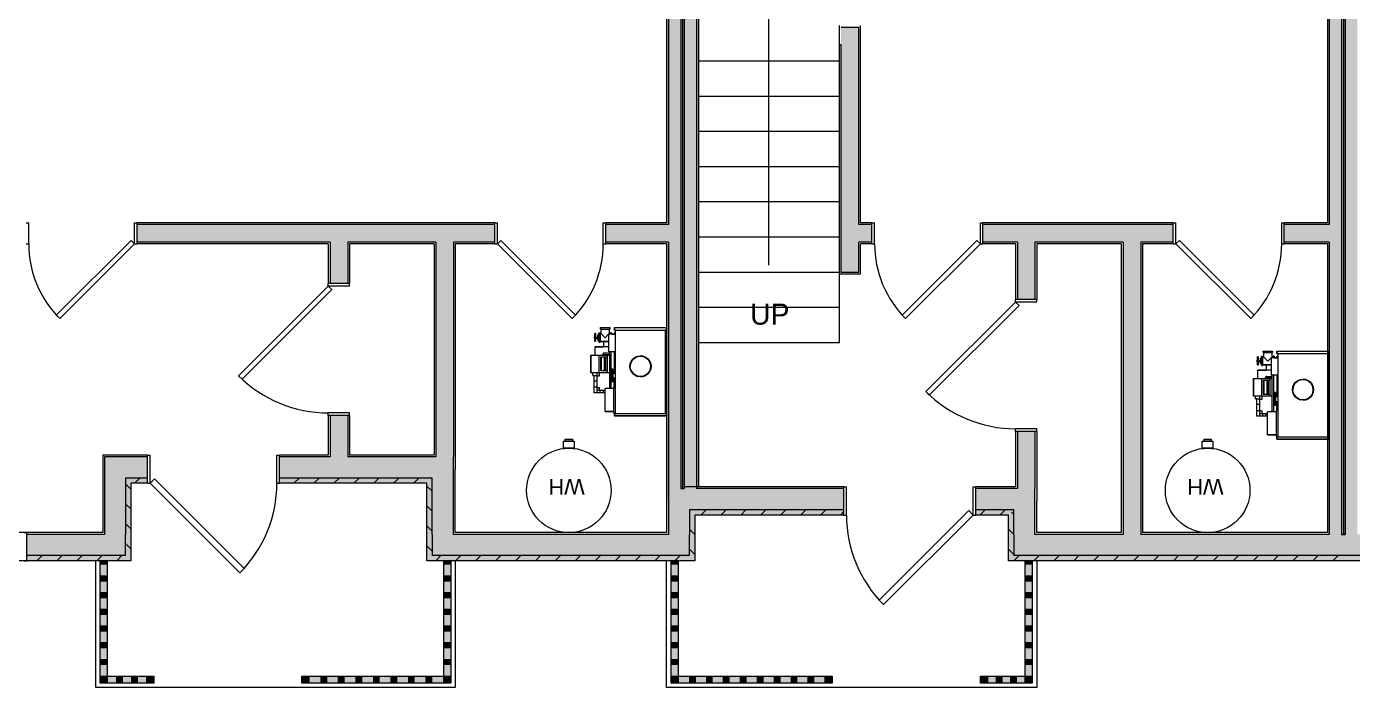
# Model space of a CAD drawing. Header units: inches. Extents: x 99 to 12024, y -5408 to 2559.
# Drawn here: x 8261.5 to 8637.7, y -4034.8 to -3847 of the extents above; entities that cross this region are included whole.
import ezdxf

# ---------------------------------------------------------------- set-up
doc = ezdxf.new("R2010")
doc.units = ezdxf.units.IN
doc.header["$LTSCALE"] = 96
doc.header["$MEASUREMENT"] = 0
doc.linetypes.add('ISO08W100', pattern=[0.96, 0.48, -0.12, 0.24, -0.12])
for name, color, linetype, lineweight in [('Doors', 5, 'Continuous', 5), ('Fixtures_ Interior', 231, 'Continuous', 0), ('Stairs & Ramps', 7, 'Continuous', 13), ('Walls_  Invisible', 1, 'ISO08W100', 0), ('Walls_  Normal', 6, 'Continuous', 13), ('Walls_  Railings', 7, 'Continuous', 5), ('Windows', 5, 'Continuous', 5)]:
    doc.layers.add(name, color=color, linetype=linetype, lineweight=lineweight)
doc.layers.add('Stairs & Ramps_ Up_Down Arrows', color=7, linetype='Continuous', lineweight=13, true_color=0x000080)
doc.styles.get("Standard").update_dxf_attribs({"font": 'arial.ttf'})

# ---------------------------------------------------------------- blocks, each defined once
blk = doc.blocks.new('Oil Boiler CAD')
at = {"layer": 'Fixtures_ Interior', "lineweight": 0, "transparency": 33554687}
for p, q in [((-12.5, 6.68), (-12.5, 21.55)), ((-11.8, 21.55), (-12.5, 21.55)), ((-11.8, 6.68), (-11.8, 21.55)), ((11.8, 21.2), (-11.8, 21.2)), ((11.8, 6.68), (11.8, 21.55)), ((12.5, 21.55), (11.8, 21.55)), ((12.5, 6.68), (12.5, 21.55)), ((-4.45, 14.89), (-4.15, 15.61)), ((-4.35, 14.86), (-4.06, 15.56)), ((-4.15, 15.61), (-3.67, 16.23)), ((-3.6, 16.16), (-4.06, 15.56)), ((-3.05, 16.71), (-3.67, 16.23)), ((-3.6, 16.16), (-3, 16.62)), ((-2.33, 17.01), (-3.05, 16.71)), ((-2.3, 16.91), (-3, 16.62)), ((-1.55, 17.11), (-2.33, 17.01)), ((-1.55, 17.01), (-2.3, 16.91)), ((-1.55, 17.11), (-0.77, 17.01)), ((-0.8, 16.91), (-1.55, 17.01)), ((-0.8, 16.91), (-0.1, 16.62)), ((-0.77, 17.01), (-0.05, 16.71)), ((-0.1, 16.62), (0.5, 16.16)), ((-0.05, 16.71), (0.57, 16.23)), ((0.5, 16.16), (0.96, 15.56)), ((0.57, 16.23), (1.05, 15.61)), ((1.25, 14.86), (0.96, 15.56)), ((1.35, 14.89), (1.05, 15.61)), ((-4.45, 14.89), (-4.55, 14.11)), ((-4.45, 13.34), (-4.55, 14.11)), ((-4.35, 14.86), (-4.45, 14.11)), ((-4.45, 14.11), (-4.35, 13.36)), ((-4.15, 12.61), (-4.45, 13.34)), ((-4.35, 13.36), (-4.06, 12.66)), ((-3.67, 11.99), (-4.15, 12.61)), ((-3.6, 12.06), (-4.06, 12.66)), ((-3.67, 11.99), (-3.05, 11.51)), ((-3, 11.6), (-3.6, 12.06)), ((-3.05, 11.51), (-2.33, 11.21)), ((-3, 11.6), (-2.3, 11.31)), ((-2.3, 11.31), (-1.55, 11.21)), ((-0.8, 11.31), (-1.55, 11.21)), ((-0.1, 11.6), (-0.8, 11.31)), ((-0.05, 11.51), (-0.77, 11.21)), ((-0.1, 11.6), (0.5, 12.06)), ((-0.05, 11.51), (0.57, 11.99)), ((0.5, 12.06), (0.96, 12.66)), ((1.05, 12.61), (0.57, 11.99)), ((0.96, 12.66), (1.25, 13.36)), ((1.05, 12.61), (1.35, 13.34)), ((1.25, 14.86), (1.35, 14.11)), ((1.25, 13.36), (1.35, 14.11)), ((1.45, 14.11), (1.35, 14.89)), ((1.45, 14.11), (1.35, 13.34)), ((-2.33, 11.21), (-1.55, 11.11)), ((-1.55, 11.11), (-0.77, 11.21)), ((-12.5, 6.68), (-11.8, 6.68)), ((-12.5, 2.76), (-12.5, 5.41)), ((-12.5, 5.41), (-12.09, 5.41)), ((-12.09, 2.76), (-12.09, 5.41)), ((11.8, 7.03), (-11.8, 7.03)), ((-10.62, 5.86), (-11.02, 5.86)), ((-11.02, 5.86), (-11.02, 5.61)), ((-11.02, 5.61), (-10.62, 5.61)), ((-11.01, 7.03), (-11.01, 6.81)), ((-11.01, 6.81), (-11, 6.73)), ((-11, 6.73), (-10.62, 6.73)), ((-10.62, 6.68), (-10.96, 6.68)), ((-10.8, 5.23), (-10.62, 5.23)), ((-10.72, 6.81), (-10.72, 7.03)), ((-10.71, 6.73), (-10.72, 6.81)), ((-10.62, 7.03), (-10.62, 5.03)), ((-10.62, 5.03), (-5.62, 5.03)), ((-8.59, 2.6), (-8.59, 5.03)), ((-8.55, 3.66), (-8.55, 5.03)), ((-7.05, 5.03), (-7.05, 1.23)), ((-5.62, 7.03), (-5.62, 5.03)), ((0.38, 6.73), (-5.62, 6.73)), ((-5.62, 6.6), (0.38, 6.6)), ((-5.32, 4.74), (-5.31, 5.2)), ((-5.32, 3.66), (-5.32, 4.74)), ((-4.73, 0), (-4.73, 5.26)), ((-4.73, 4.66), (0.27, 4.66)), ((-4.23, 2.84), (-4.23, 4.66)), ((-4.23, 4.14), (-0.22, 4.14)), ((-0.22, 3.87), (-4.23, 3.87)), ((2.9, 6.23), (-0.76, 6.23)), ((-0.76, 6.23), (-0.76, 5.89)), ((-0.76, 5.89), (2.9, 5.89)), ((-0.22, 4.66), (-0.22, 2.84)), ((0.27, 5.26), (0.27, 0)), ((0.38, 6.23), (0.38, 7.03)), ((1.76, 6.23), (1.76, 7.03)), ((4.44, 6.73), (1.76, 6.73)), ((4.44, 6.6), (1.76, 6.6)), ((2.9, 6.23), (2.9, 5.89)), ((4.44, 6.53), (4.44, 7.03)), ((11.7, 6.53), (4.44, 6.53)), ((4.75, 6.53), (4.75, 4.03)), ((11.25, 4.03), (4.75, 4.03)), ((5.27, 4.03), (5.27, 1.82)), ((5.95, 4.03), (5.95, 0.98)), ((11.25, 4.03), (11.25, 6.53)), ((11.7, 7.03), (11.7, 6.53)), ((11.8, 6.68), (12.5, 6.68)), ((-12.09, 2.76), (-12.5, 2.76)), ((-10.79, 2.95), (-12.09, 2.95)), ((-11.02, 2.6), (-8.37, 2.6)), ((-11.02, 2.35), (-11.02, 2.6)), ((-11.02, 2.35), (-8.37, 2.35)), ((-10.92, 2.35), (-10.92, 2.25)), ((-8.47, 2.25), (-10.92, 2.25)), ((-8.54, 1.35), (-10.85, 1.35)), ((-10.85, 1.35), (-10.85, 1.1)), ((-8.54, 1.1), (-10.85, 1.1)), ((-10.44, 2), (-10.44, 2.25)), ((-8.94, 2), (-10.44, 2)), ((-9.9, 1.1), (-9.9, 1.03)), ((-9.49, 1.03), (-9.9, 1.03)), ((-9.83, 1.37), (-9.83, 2)), ((-9.56, 1.37), (-9.83, 1.37)), ((-9.56, 1.37), (-9.56, 2)), ((-9.49, 1.03), (-9.49, 1.1)), ((-8.94, 2), (-8.94, 2.25)), ((-7.05, 3.66), (-8.55, 3.66)), ((-8.54, 1.35), (-8.54, 1.1)), ((-8.47, 2.35), (-8.47, 2.25)), ((-8.37, 2.35), (-8.37, 2.6)), ((-4.73, 1.23), (-7.05, 1.23)), ((-5.32, 3.66), (-5.26, 3.48)), ((-5.09, 3.41), (-5.26, 3.48)), ((-4.91, 3.48), (-5.09, 3.41)), ((-5.09, 3.41), (-4.73, 3.41)), ((-4.91, 3.48), (-4.83, 3.66)), ((0.27, 2.4), (-4.73, 2.4)), ((-4.73, 0), (0.27, 0)), ((-0.22, 3.06), (-4.23, 3.06)), ((-0.22, 2.84), (-4.23, 2.84)), ((1.11, 2.46), (0.27, 2.46)), ((5.95, 1.82), (0.27, 1.82)), ((1.02, 0.58), (0.27, 0.58)), ((1.02, 0.58), (1.02, 1.82)), ((5.95, 0.98), (1.02, 0.98)), ((1.11, 1.82), (1.11, 2.46)), ((2.67, 1.82), (2.67, 0.98)), ((4.31, 0.98), (4.31, 1.82)), ((5.27, 2.46), (4.44, 2.46)), ((4.44, 1.82), (4.44, 2.46)), ((5.27, 3.45), (5.95, 3.45)), ((5.27, 2.59), (5.95, 2.59))]:
    blk.add_line(p, q, dxfattribs=at)
for points in [[(-12.5, 2.92), (-12.5, 3.22), (-12.5, 3.63), (-12.5, 4.09), (-12.5, 4.55), (-12.5, 4.95), (-12.5, 5.25), (-12.5, 5.41), (-12.09, 5.41), (-12.09, 5.23), (-10.8, 5.23), (-10.8, 5.61), (-10.86, 5.61), (-11.02, 5.61), (-11.02, 5.86), (-10.86, 5.86), (-10.62, 5.86), (-10.62, 6.68), (-10.7, 6.68), (-10.96, 6.68), (-11, 6.73), (-11.01, 6.81), (-11.01, 7.03), (-11.8, 7.03), (-11.8, 6.68), (-12.5, 6.68), (-12.5, 21.55), (-11.8, 21.55), (-11.8, 21.2), (11.8, 21.2), (11.8, 21.55), (12.5, 21.55), (12.5, 6.68), (11.8, 6.68), (11.8, 7.03), (11.7, 7.03), (11.7, 6.53), (11.25, 6.53), (11.25, 4.03), (5.95, 4.03), (5.95, 3.45), (5.95, 2.59), (5.95, 1.82), (5.95, 1.28), (5.95, 0.98), (4.31, 0.98), (2.67, 0.98), (1.02, 0.98), (1.02, 0.93), (1.02, 0.58), (0.27, 0.58), (0.27, 0.42), (0.27, 0), (-4.73, 0), (-4.73, 0.42), (-4.73, 0.66), (-4.73, 1.23), (-7.05, 1.23), (-7.05, 1.5), (-7.05, 2), (-7.05, 2.68), (-7.05, 3.45), (-7.05, 3.66), (-8.55, 3.66), (-8.55, 5.03), (-8.59, 5.03), (-8.59, 2.6), (-8.53, 2.6), (-8.37, 2.6), (-8.37, 2.35), (-8.53, 2.35), (-8.83, 2.35), (-8.47, 2.35), (-8.47, 2.25), (-8.94, 2.25), (-8.94, 2), (-9.04, 2), (-9.32, 2), (-9.56, 2), (-9.56, 1.37), (-9.44, 1.35), (-9.95, 1.35), (-9.83, 1.37), (-9.83, 2), (-10.07, 2), (-10.34, 2), (-10.44, 2), (-10.44, 2.25), (-10.92, 2.25), (-10.92, 2.35), (-10.56, 2.35), (-10.86, 2.35), (-11.02, 2.35), (-11.02, 2.6), (-10.86, 2.6), (-10.8, 2.6), (-10.79, 2.95), (-12.09, 2.95), (-12.09, 2.76), (-12.5, 2.76)], [(-4.45, 14.89), (-4.15, 15.61), (-3.67, 16.23), (-3.05, 16.71), (-2.33, 17.01), (-1.55, 17.11), (-0.77, 17.01), (-0.05, 16.71), (0.57, 16.23), (1.05, 15.61), (1.35, 14.89), (1.45, 14.11), (1.35, 13.34), (1.05, 12.61), (0.57, 11.99), (-0.05, 11.51), (-0.77, 11.21), (-1.55, 11.11), (-2.33, 11.21), (-3.05, 11.51), (-3.67, 11.99), (-4.15, 12.61), (-4.45, 13.34), (-4.55, 14.11)], [(-4.35, 14.86), (-4.06, 15.56), (-3.6, 16.16), (-3, 16.62), (-2.3, 16.91), (-1.55, 17.01), (-0.8, 16.91), (-0.1, 16.62), (0.5, 16.16), (0.96, 15.56), (1.25, 14.86), (1.35, 14.11), (1.25, 13.36), (0.96, 12.66), (0.5, 12.06), (-0.1, 11.6), (-0.8, 11.31), (-1.55, 11.21), (-2.3, 11.31), (-3, 11.6), (-3.6, 12.06), (-4.06, 12.66), (-4.35, 13.36), (-4.45, 14.11)], [(-0.76, 6.23), (0.38, 6.23), (1.76, 6.23), (2.9, 6.23), (2.9, 5.89), (-0.76, 5.89)], [(-8.54, 1.1), (-10.85, 1.1), (-10.85, 1.35), (-8.54, 1.35)], [(-9.78, 1.1), (-9.61, 1.1), (-9.49, 1.1), (-9.49, 1.03), (-9.61, 1.03), (-9.78, 1.03), (-9.9, 1.03), (-9.9, 1.1)], [(-9.21, 1.35), (-8.54, 1.35), (-8.54, 1.1), (-9.21, 1.1)]]:
    blk.add_lwpolyline(points, close=True, dxfattribs=at)
for points in [[(-12.09, 5.23), (-10.8, 5.23), (-10.8, 5.61)], [(-10.79, 2.95), (-9.63, 4.09), (-10.62, 5.03)], [(-5.62, 5.75), (-5.61, 5.68), (4.75, 5.68)], [(-5.62, 5.2), (-5.3, 5.2), (-5.17, 5.2), (-4.84, 5.26), (4.75, 5.26)], [(-4.84, 5.26), (-4.83, 4.64), (-4.83, 3.66)]]:
    blk.add_lwpolyline(points, dxfattribs=at)
blk = doc.blocks.new('Large Gas WH')
at = {"layer": 'Fixtures_ Interior', "lineweight": 0, "transparency": 33554687}
for p, q in [((-1.01, 26.01), (-1.01, 26.51)), ((-1.01, 26.51), (0.99, 26.51)), ((0.99, 26.51), (0.99, 26.01)), ((-1.53, 23.99), (-1.53, 25.99)), ((-1.53, 25.99), (1.47, 25.99)), ((1.47, 23.99), (-1.53, 23.99)), ((0.99, 26.01), (-1.01, 26.01)), ((1.47, 25.99), (1.47, 23.99))]:
    blk.add_line(p, q, dxfattribs=at)
blk.add_circle((0, 12), 12, dxfattribs=at)
at = {"layer": 'Fixtures_ Interior', "lineweight": 0, "transparency": 33554687, "insert": (4.5, 15.22), "char_height": 4.4186, "width": 10.4434, "attachment_point": 7, "rotation": 180}
blk.add_mtext('\\fArial|b0|i0|c0|p0;WH\\P', dxfattribs=at)

msp = doc.modelspace()

# ---------------------------------------------------------------- linework, layer by layer
at = {"layer": 'Doors', "transparency": 33554687}
for p, q in [((8261.37, -3902.79), (8262.12, -3902.79)), ((8262.12, -3908.79), (8262.12, -3902.79)), ((8292.12, -3902.79), (8292.87, -3902.79)), ((8292.12, -3908.79), (8292.12, -3902.79)), ((8292.87, -3908.79), (8292.87, -3902.79)), ((8394.37, -3902.79), (8395.12, -3902.79)), ((8394.37, -3908.79), (8394.37, -3902.79)), ((8395.12, -3908.79), (8395.12, -3902.79)), ((8425.12, -3902.79), (8425.87, -3902.79)), ((8425.12, -3908.79), (8425.12, -3902.79)), ((8425.87, -3908.79), (8425.87, -3902.79)), ((8501.37, -3902.79), (8502.12, -3902.79)), ((8501.37, -3908.79), (8501.37, -3902.79)), ((8502.12, -3908.79), (8502.12, -3902.79)), ((8532.12, -3902.79), (8532.87, -3902.79)), ((8532.12, -3908.79), (8532.12, -3902.79)), ((8532.87, -3908.79), (8532.87, -3902.79)), ((8586.87, -3902.79), (8587.62, -3902.79)), ((8586.87, -3908.79), (8586.87, -3902.79)), ((8587.62, -3908.79), (8587.62, -3902.79)), ((8617.62, -3902.79), (8618.37, -3902.79)), ((8617.62, -3908.79), (8617.62, -3902.79)), ((8618.37, -3908.79), (8618.37, -3902.79)), ((8261.37, -3908.79), (8262.12, -3908.79)), ((8291.14, -3907.81), (8269.93, -3929.03)), ((8292.12, -3908.79), (8270.9, -3930)), ((8291.14, -3907.81), (8292.12, -3908.79)), ((8292.12, -3908.79), (8292.87, -3908.79)), ((8394.37, -3908.79), (8395.12, -3908.79)), ((8396.09, -3907.81), (8395.12, -3908.79)), ((8395.12, -3908.79), (8416.33, -3930)), ((8396.09, -3907.81), (8417.3, -3929.03)), ((8425.12, -3908.79), (8425.87, -3908.79)), ((8501.37, -3908.79), (8502.12, -3908.79)), ((8531.14, -3907.81), (8509.93, -3929.03)), ((8532.12, -3908.79), (8510.9, -3930)), ((8531.14, -3907.81), (8532.12, -3908.79)), ((8532.12, -3908.79), (8532.87, -3908.79)), ((8586.87, -3908.79), (8587.62, -3908.79)), ((8588.59, -3907.81), (8587.62, -3908.79)), ((8587.62, -3908.79), (8608.83, -3930)), ((8588.59, -3907.81), (8609.8, -3929.03)), ((8617.62, -3908.79), (8618.37, -3908.79)), ((8347.12, -3920.79), (8347.12, -3920.04)), ((8353.12, -3920.04), (8347.12, -3920.04)), ((8353.12, -3920.79), (8353.12, -3920.04)), ((8347.12, -3920.79), (8321.66, -3946.24)), ((8348.09, -3921.76), (8322.63, -3947.21)), ((8353.12, -3920.79), (8347.12, -3920.79)), ((8348.09, -3921.76), (8347.12, -3920.79)), ((8542.12, -3925.29), (8516.66, -3950.74)), ((8543.09, -3926.26), (8517.63, -3951.71)), ((8542.12, -3925.29), (8542.12, -3924.54)), ((8548.12, -3924.54), (8542.12, -3924.54)), ((8548.12, -3925.29), (8542.12, -3925.29)), ((8543.09, -3926.26), (8542.12, -3925.29)), ((8548.12, -3925.29), (8548.12, -3924.54)), ((8270.9, -3930), (8269.93, -3929.03)), ((8416.33, -3930), (8417.3, -3929.03)), ((8510.9, -3930), (8509.93, -3929.03)), ((8608.83, -3930), (8609.8, -3929.03)), ((8321.66, -3946.24), (8322.63, -3947.21)), ((8516.66, -3950.74), (8517.63, -3951.71)), ((8347.12, -3957.54), (8347.12, -3956.79)), ((8353.12, -3956.79), (8347.12, -3956.79)), ((8353.12, -3957.54), (8347.12, -3957.54)), ((8353.12, -3957.54), (8353.12, -3956.79)), ((8542.12, -3962.04), (8542.12, -3961.29)), ((8548.12, -3961.29), (8542.12, -3961.29)), ((8548.12, -3962.04), (8548.12, -3961.29)), ((8548.12, -3962.04), (8542.12, -3962.04)), ((8295.78, -3968.79), (8296.53, -3968.79)), ((8295.78, -3976.79), (8295.78, -3968.79)), ((8296.53, -3976.79), (8296.53, -3968.79)), ((8332.53, -3968.79), (8333.28, -3968.79)), ((8332.53, -3976.79), (8332.53, -3968.79)), ((8333.28, -3976.79), (8333.28, -3968.79)), ((8297.76, -3975.55), (8296.53, -3976.79)), ((8297.76, -3975.55), (8323.22, -4001)), ((8295.78, -3976.79), (8296.53, -3976.79)), ((8296.53, -3976.79), (8321.98, -4002.24)), ((8332.53, -3976.79), (8333.28, -3976.79)), ((8493.37, -3977.79), (8494.12, -3977.79)), ((8493.37, -3985.79), (8493.37, -3977.79)), ((8494.12, -3985.79), (8494.12, -3977.79)), ((8530.12, -3977.79), (8530.87, -3977.79)), ((8530.12, -3985.79), (8530.12, -3977.79)), ((8530.87, -3985.79), (8530.87, -3977.79)), ((8493.37, -3985.79), (8494.12, -3985.79)), ((8528.88, -3984.55), (8503.42, -4010)), ((8530.12, -3985.79), (8504.66, -4011.24)), ((8528.88, -3984.55), (8530.12, -3985.79)), ((8530.12, -3985.79), (8530.87, -3985.79)), ((8321.98, -4002.24), (8323.22, -4001)), ((8504.66, -4011.24), (8503.42, -4010)), ((8339.62, -4034.79), (8297.62, -4034.79)), ((8532.12, -4034.79), (8490.12, -4034.79))]:
    msp.add_line(p, q, dxfattribs=at)
for centre, radius, start, end in [((8292.12, -3908.79), 30, 180, 225), ((8395.12, -3908.79), 30, 315, 0), ((8532.12, -3908.79), 30, 180, 225), ((8587.62, -3908.79), 30, 315, 0), ((8347.12, -3920.79), 36, 225, 270), ((8542.12, -3925.29), 36, 225, 270), ((8296.53, -3976.79), 36, 315, 0), ((8530.12, -3985.79), 36, 180, 225)]:
    msp.add_arc(centre, radius, start, end, dxfattribs=at)
at = {"layer": 'Stairs & Ramps', "transparency": 33554687}
for p, q in [((8492.12, -3856.79), (8492.12, -3846.79)), ((8452.12, -3856.79), (8452.12, -3866.79)), ((8452.12, -3856.79), (8492.12, -3856.79)), ((8492.12, -3866.79), (8492.12, -3856.79)), ((8452.12, -3866.79), (8452.12, -3876.79)), ((8452.12, -3866.79), (8492.12, -3866.79)), ((8492.12, -3876.79), (8492.12, -3866.79)), ((8452.12, -3876.79), (8452.12, -3886.79)), ((8452.12, -3876.79), (8492.12, -3876.79)), ((8492.12, -3886.79), (8492.12, -3876.79)), ((8452.12, -3886.79), (8452.12, -3896.79)), ((8452.12, -3886.79), (8492.12, -3886.79)), ((8492.12, -3896.79), (8492.12, -3886.79)), ((8452.12, -3896.79), (8452.12, -3906.79)), ((8452.12, -3896.79), (8492.12, -3896.79)), ((8492.12, -3906.79), (8492.12, -3896.79)), ((8452.12, -3906.79), (8452.12, -3916.79)), ((8452.12, -3906.79), (8492.12, -3906.79)), ((8492.12, -3916.79), (8492.12, -3906.79)), ((8452.12, -3916.79), (8452.12, -3926.79)), ((8452.12, -3916.79), (8492.12, -3916.79)), ((8492.12, -3926.79), (8492.12, -3916.79)), ((8452.12, -3926.79), (8452.12, -3936.79)), ((8452.12, -3926.79), (8492.12, -3926.79)), ((8492.12, -3936.79), (8492.12, -3926.79)), ((8452.12, -3936.79), (8492.12, -3936.79))]:
    msp.add_line(p, q, dxfattribs=at)
at = {"layer": 'Stairs & Ramps_ Up_Down Arrows', "transparency": 33554687}
msp.add_line((8472.12, -3914.79), (8472.12, -3825.79), dxfattribs=at)
at = {"layer": 'Walls_  Invisible', "transparency": 33554687}
for p, q in [((8292.11, -3976.79), (8293.61, -3975.29)), ((8337.36, -3976.79), (8338.86, -3975.29)), ((8343.02, -3976.79), (8344.52, -3975.29)), ((8348.67, -3976.79), (8350.17, -3975.29)), ((8354.33, -3976.79), (8355.83, -3975.29)), ((8359.99, -3976.79), (8361.49, -3975.29)), ((8365.65, -3976.79), (8367.15, -3975.29)), ((8371.3, -3976.79), (8372.8, -3975.29)), ((8289.62, -3976.91), (8291.12, -3978.41)), ((8375.12, -3977.56), (8376.62, -3979.06)), ((8289.62, -3982.57), (8291.12, -3984.07)), ((8375.12, -3983.22), (8376.62, -3984.72)), ((8452.81, -3985.79), (8454.31, -3984.29)), ((8458.47, -3985.79), (8459.97, -3984.29)), ((8464.13, -3985.79), (8465.63, -3984.29)), ((8469.78, -3985.79), (8471.28, -3984.29)), ((8475.44, -3985.79), (8476.94, -3984.29)), ((8481.1, -3985.79), (8482.6, -3984.29)), ((8486.75, -3985.79), (8488.25, -3984.29)), ((8532.01, -3985.79), (8533.51, -3984.29)), ((8537.66, -3985.79), (8539.16, -3984.29)), ((8291.12, -3989.73), (8289.62, -3988.23)), ((8375.12, -3988.87), (8376.62, -3990.37)), ((8449.62, -3989.84), (8451.12, -3991.34)), ((8540.12, -3989.83), (8541.62, -3991.33)), ((8289.62, -3993.88), (8291.12, -3995.38)), ((8375.12, -3994.53), (8376.62, -3996.03)), ((8264.45, -3998.79), (8265.95, -3997.29)), ((8270.11, -3998.79), (8271.61, -3997.29)), ((8275.76, -3998.79), (8277.26, -3997.29)), ((8281.42, -3998.79), (8282.92, -3997.29)), ((8287.08, -3998.79), (8288.58, -3997.29)), ((8377.59, -3998.79), (8379.09, -3997.29)), ((8383.24, -3998.79), (8384.74, -3997.29)), ((8388.9, -3998.79), (8390.4, -3997.29)), ((8394.56, -3998.79), (8396.06, -3997.29)), ((8400.21, -3998.79), (8401.71, -3997.29)), ((8405.87, -3998.79), (8407.37, -3997.29)), ((8411.53, -3998.79), (8413.03, -3997.29)), ((8417.18, -3998.79), (8418.68, -3997.29)), ((8422.84, -3998.79), (8424.34, -3997.29)), ((8428.5, -3998.79), (8430, -3997.29)), ((8434.15, -3998.79), (8435.65, -3997.29)), ((8439.81, -3998.79), (8441.31, -3997.29)), ((8445.47, -3998.79), (8446.97, -3997.29)), ((8449.62, -3995.49), (8451.12, -3996.99)), ((8540.12, -3995.48), (8541.62, -3996.98)), ((8541.63, -3998.79), (8543.13, -3997.29)), ((8547.29, -3998.79), (8548.79, -3997.29)), ((8552.95, -3998.79), (8554.45, -3997.29)), ((8558.61, -3998.79), (8560.11, -3997.29)), ((8564.26, -3998.79), (8565.76, -3997.29)), ((8569.92, -3998.79), (8571.42, -3997.29)), ((8575.58, -3998.79), (8577.08, -3997.29)), ((8581.23, -3998.79), (8582.73, -3997.29)), ((8586.89, -3998.79), (8588.39, -3997.29)), ((8592.55, -3998.79), (8594.05, -3997.29)), ((8598.2, -3998.79), (8599.7, -3997.29)), ((8603.86, -3998.79), (8605.36, -3997.29)), ((8609.52, -3998.79), (8611.02, -3997.29)), ((8615.17, -3998.79), (8616.67, -3997.29)), ((8620.83, -3998.79), (8622.33, -3997.29)), ((8626.49, -3998.79), (8627.99, -3997.29)), ((8632.14, -3998.79), (8633.64, -3997.29))]:
    msp.add_line(p, q, dxfattribs=at)
at = {"layer": 'Walls_  Normal', "transparency": 33554687}
for p, q in [((8443.12, -3646.79), (8443.12, -3902.79)), ((8443.62, -3646.29), (8443.62, -3903.29)), ((8447.12, -3646.29), (8447.12, -3978.29)), ((8447.62, -3646.29), (8447.62, -3978.29)), ((8448.12, -3646.29), (8448.12, -3978.29)), ((8451.62, -3646.29), (8451.62, -3847.29)), ((8451.62, -3646.29), (8451.62, -3978.29)), ((8452.12, -3646.79), (8452.12, -3977.79)), ((8630.62, -3646.79), (8630.62, -3902.79)), ((8631.12, -3646.29), (8631.12, -3903.29)), ((8634.62, -3646.29), (8634.62, -3991.29)), ((8635.12, -3646.29), (8635.12, -3991.29)), ((8635.62, -3646.29), (8635.62, -3991.29)), ((8497.62, -3847.29), (8492.62, -3847.29)), ((8497.62, -3903.29), (8497.62, -3847.29)), ((8498.12, -3902.79), (8498.12, -3846.79)), ((8492.62, -3852.29), (8492.12, -3852.29)), ((8492.62, -3916.79), (8492.62, -3852.29)), ((8492.12, -3916.79), (8492.12, -3852.79)), ((8292.87, -3908.79), (8292.87, -3902.79)), ((8394.37, -3902.79), (8292.87, -3902.79)), ((8292.87, -3908.29), (8292.87, -3903.29)), ((8394.37, -3903.29), (8292.87, -3903.29)), ((8394.37, -3908.79), (8394.37, -3902.79)), ((8394.37, -3908.29), (8394.37, -3903.29)), ((8425.87, -3908.79), (8425.87, -3902.79)), ((8443.12, -3902.79), (8425.87, -3902.79)), ((8425.87, -3908.29), (8425.87, -3903.29)), ((8443.62, -3903.29), (8425.87, -3903.29)), ((8501.37, -3903.29), (8497.62, -3903.29)), ((8501.37, -3902.79), (8498.12, -3902.79)), ((8501.37, -3908.79), (8501.37, -3902.79)), ((8501.37, -3908.29), (8501.37, -3903.29)), ((8532.87, -3908.79), (8532.87, -3902.79)), ((8586.87, -3902.79), (8532.87, -3902.79)), ((8532.87, -3908.29), (8532.87, -3903.29)), ((8586.87, -3903.29), (8532.87, -3903.29)), ((8586.87, -3908.79), (8586.87, -3902.79)), ((8586.87, -3908.29), (8586.87, -3903.29)), ((8618.37, -3908.79), (8618.37, -3902.79)), ((8630.62, -3902.79), (8618.37, -3902.79)), ((8618.37, -3908.29), (8618.37, -3903.29)), ((8631.12, -3903.29), (8618.37, -3903.29)), ((8347.62, -3908.29), (8292.87, -3908.29)), ((8347.12, -3908.79), (8292.87, -3908.79)), ((8347.12, -3908.79), (8347.12, -3920.04)), ((8347.62, -3908.29), (8347.62, -3920.04)), ((8377.62, -3908.29), (8352.62, -3908.29)), ((8352.62, -3908.29), (8352.62, -3920.04)), ((8377.12, -3908.79), (8353.12, -3908.79)), ((8353.12, -3908.79), (8353.12, -3920.04)), ((8377.12, -3908.79), (8377.12, -3968.79)), ((8377.62, -3908.29), (8377.62, -3969.29)), ((8382.62, -3908.29), (8382.62, -3969.29)), ((8394.37, -3908.29), (8382.62, -3908.29)), ((8383.12, -3908.79), (8383.12, -3972.79)), ((8394.37, -3908.79), (8383.12, -3908.79)), ((8443.62, -3908.29), (8425.87, -3908.29)), ((8443.12, -3908.79), (8425.87, -3908.79)), ((8443.12, -3908.79), (8443.12, -3981.79)), ((8443.62, -3908.29), (8443.62, -3978.29)), ((8501.37, -3908.29), (8497.62, -3908.29)), ((8497.62, -3916.79), (8497.62, -3908.29)), ((8501.37, -3908.79), (8498.12, -3908.79)), ((8498.12, -3916.79), (8498.12, -3908.79)), ((8542.62, -3908.29), (8532.87, -3908.29)), ((8542.12, -3908.79), (8532.87, -3908.79)), ((8542.12, -3908.79), (8542.12, -3924.54)), ((8542.62, -3908.29), (8542.62, -3924.54)), ((8572.62, -3908.29), (8547.62, -3908.29)), ((8547.62, -3908.29), (8547.62, -3924.54)), ((8572.12, -3908.79), (8548.12, -3908.79)), ((8548.12, -3908.79), (8548.12, -3924.54)), ((8572.12, -3908.79), (8572.12, -3990.79)), ((8572.62, -3908.29), (8572.62, -3991.29)), ((8577.62, -3908.29), (8577.62, -3991.29)), ((8586.87, -3908.29), (8577.62, -3908.29)), ((8578.12, -3908.79), (8578.12, -3990.79)), ((8586.87, -3908.79), (8578.12, -3908.79)), ((8631.12, -3908.29), (8618.37, -3908.29)), ((8630.62, -3908.79), (8618.37, -3908.79)), ((8630.62, -3908.79), (8630.62, -3990.79)), ((8631.12, -3908.29), (8631.12, -3991.29)), ((8353.12, -3920.04), (8347.12, -3920.04)), ((8352.62, -3920.04), (8347.62, -3920.04)), ((8492.12, -3916.79), (8492.12, -3917.29)), ((8492.12, -3917.29), (8498.12, -3917.29)), ((8492.62, -3916.79), (8497.62, -3916.79)), ((8498.12, -3917.29), (8498.12, -3916.79)), ((8548.12, -3924.54), (8542.12, -3924.54)), ((8547.62, -3924.54), (8542.62, -3924.54)), ((8353.12, -3957.54), (8347.12, -3957.54)), ((8347.12, -3957.54), (8347.12, -3968.79)), ((8352.62, -3957.54), (8347.62, -3957.54)), ((8347.62, -3957.54), (8347.62, -3969.29)), ((8352.62, -3957.54), (8352.62, -3969.29)), ((8353.12, -3957.54), (8353.12, -3968.79)), ((8548.12, -3962.04), (8542.12, -3962.04)), ((8542.12, -3962.04), (8542.12, -3977.79)), ((8547.62, -3962.04), (8542.62, -3962.04)), ((8542.62, -3962.04), (8542.62, -3978.29)), ((8547.62, -3962.04), (8547.62, -3978.29)), ((8548.12, -3962.04), (8548.12, -3981.79)), ((8283.12, -3968.79), (8283.12, -3990.79)), ((8295.78, -3968.79), (8283.12, -3968.79)), ((8295.78, -3976.79), (8295.78, -3968.79)), ((8333.28, -3976.79), (8333.28, -3968.79)), ((8347.12, -3968.79), (8333.28, -3968.79)), ((8377.12, -3968.79), (8353.12, -3968.79)), ((8289.62, -3969.29), (8283.62, -3969.29)), ((8283.62, -3969.29), (8283.62, -3991.29)), ((8295.78, -3969.29), (8289.62, -3969.29)), ((8295.78, -3975.29), (8295.78, -3969.29)), ((8333.28, -3975.29), (8333.28, -3969.29)), ((8347.62, -3969.29), (8333.28, -3969.29)), ((8376.62, -3969.29), (8352.62, -3969.29)), ((8377.62, -3969.29), (8376.62, -3969.29)), ((8382.62, -3991.29), (8382.62, -3969.29)), ((8383.12, -3990.79), (8383.12, -3972.79)), ((8289.62, -3975.29), (8289.62, -3991.29)), ((8295.78, -3975.29), (8289.62, -3975.29)), ((8376.62, -3975.29), (8333.28, -3975.29)), ((8376.62, -3991.29), (8376.62, -3975.29)), ((8291.12, -3976.79), (8291.12, -3998.79)), ((8295.78, -3976.79), (8291.12, -3976.79)), ((8375.12, -3976.79), (8333.28, -3976.79)), ((8375.12, -3998.79), (8375.12, -3976.79)), ((8443.62, -3978.29), (8443.62, -3991.29)), ((8447.12, -3978.29), (8447.62, -3978.29)), ((8447.62, -3978.29), (8448.12, -3978.29)), ((8493.37, -3977.79), (8448.12, -3977.79)), ((8493.37, -3978.29), (8451.62, -3978.29)), ((8493.37, -3985.79), (8493.37, -3977.79)), ((8493.37, -3984.29), (8493.37, -3978.29)), ((8530.87, -3985.79), (8530.87, -3977.79)), ((8542.12, -3977.79), (8530.87, -3977.79)), ((8530.87, -3984.29), (8530.87, -3978.29)), ((8541.62, -3978.29), (8530.87, -3978.29)), ((8542.62, -3978.29), (8541.62, -3978.29)), ((8547.62, -3991.29), (8547.62, -3978.29)), ((8443.12, -3981.79), (8443.12, -3990.79)), ((8548.12, -3990.79), (8548.12, -3981.79)), ((8493.37, -3984.29), (8449.62, -3984.29)), ((8449.62, -3984.29), (8449.62, -3991.29)), ((8493.37, -3985.79), (8451.12, -3985.79)), ((8451.12, -3985.79), (8451.12, -3998.79)), ((8492.41, -3985.79), (8493.37, -3984.83)), ((8541.62, -3984.29), (8530.87, -3984.29)), ((8540.12, -3985.79), (8530.87, -3985.79)), ((8540.12, -3998.79), (8540.12, -3985.79)), ((8540.92, -3984.98), (8541.62, -3985.67)), ((8541.62, -3991.29), (8541.62, -3984.29)), ((8261.62, -3998.79), (8261.62, -3990.79)), ((8283.12, -3990.79), (8261.62, -3990.79)), ((8261.62, -3997.29), (8261.62, -3991.29)), ((8283.62, -3991.29), (8261.62, -3991.29)), ((8289.62, -3997.29), (8289.62, -3991.29)), ((8376.62, -3991.29), (8376.62, -3997.29)), ((8443.62, -3991.29), (8382.62, -3991.29)), ((8443.12, -3990.79), (8383.12, -3990.79)), ((8449.62, -3997.29), (8449.62, -3991.29)), ((8541.62, -3991.29), (8541.62, -3997.29)), ((8572.62, -3991.29), (8547.62, -3991.29)), ((8572.12, -3990.79), (8548.12, -3990.79)), ((8631.12, -3991.29), (8577.62, -3991.29)), ((8630.62, -3990.79), (8578.12, -3990.79)), ((8634.62, -3991.29), (8635.12, -3991.29)), ((8635.62, -3991.29), (8634.62, -3991.29)), ((8635.12, -3991.29), (8635.62, -3991.29)), ((8289.62, -3997.29), (8261.62, -3997.29)), ((8291.12, -3998.79), (8261.62, -3998.79)), ((8451.12, -3998.79), (8375.12, -3998.79)), ((8449.62, -3997.29), (8376.62, -3997.29)), ((8730.12, -3998.79), (8540.12, -3998.79)), ((8728.62, -3997.29), (8541.62, -3997.29))]:
    msp.add_line(p, q, dxfattribs=at)
at = {"layer": 'Walls_  Normal', "color": 236, "true_color": 0x7a003d, "transparency": 33554687}
for points in [[(8443.62, -3646.29), (8443.62, -3903.29), (8443.12, -3646.29), (8443.12, -3902.79)], [(8452.12, -3646.29), (8452.12, -3852.79), (8451.62, -3646.29), (8451.62, -3852.29)], [(8631.12, -3646.29), (8631.12, -3908.29), (8630.62, -3646.79), (8630.62, -3908.79)], [(8452.12, -3852.79), (8452.12, -3977.79), (8451.62, -3852.29), (8451.62, -3977.79)], [(8443.62, -3908.29), (8443.62, -3981.79), (8443.12, -3908.79), (8443.12, -3981.79)], [(8631.12, -3908.29), (8631.12, -3991.29), (8630.62, -3908.79), (8630.62, -3990.79)]]:
    msp.add_solid(points, dxfattribs=at)
at = {"layer": 'Walls_  Normal', "color": 252, "true_color": 0x949494, "transparency": 33554687}
for points in [[(8447.12, -3646.29), (8447.12, -3978.29), (8443.62, -3646.29), (8443.62, -3978.29)], [(8447.62, -3646.29), (8447.62, -3978.29), (8447.12, -3646.29), (8447.12, -3978.29)], [(8448.12, -3646.29), (8448.12, -3978.29), (8447.62, -3646.29), (8447.62, -3978.29)], [(8451.62, -3646.29), (8451.62, -3978.29), (8448.12, -3646.29), (8448.12, -3978.29)], [(8634.62, -3646.29), (8634.62, -3991.29), (8631.12, -3646.29), (8631.12, -3991.29)], [(8635.12, -3646.29), (8635.12, -3991.29), (8634.62, -3646.29), (8634.62, -3991.29)], [(8635.62, -3646.29), (8635.62, -3991.29), (8635.12, -3646.29), (8635.12, -3991.29)], [(8639.12, -3646.29), (8639.12, -3991.29), (8635.62, -3646.29), (8635.62, -3991.29)], [(8492.62, -3916.79), (8492.62, -3847.29), (8497.62, -3916.79), (8497.62, -3847.29)], [(8394.37, -3908.29), (8292.87, -3908.29), (8394.37, -3903.29), (8292.87, -3903.29)], [(8443.62, -3908.29), (8425.87, -3908.29), (8443.62, -3903.29), (8425.87, -3903.29)], [(8501.37, -3908.29), (8497.62, -3908.29), (8501.37, -3903.29), (8497.62, -3903.29)], [(8586.87, -3908.29), (8532.87, -3908.29), (8586.87, -3903.29), (8532.87, -3903.29)], [(8631.12, -3908.29), (8618.37, -3908.29), (8631.12, -3903.29), (8618.37, -3903.29)], [(8352.62, -3908.29), (8352.62, -3920.04), (8347.62, -3908.29), (8347.62, -3920.04)], [(8382.62, -3908.29), (8382.62, -3969.29), (8377.62, -3908.29), (8377.62, -3969.29)], [(8547.62, -3908.29), (8547.62, -3924.54), (8542.62, -3908.29), (8542.62, -3924.54)], [(8577.62, -3908.29), (8577.62, -3991.29), (8572.62, -3908.29), (8572.62, -3991.29)], [(8352.62, -3957.54), (8352.62, -3969.29), (8347.62, -3957.54), (8347.62, -3969.29)], [(8547.62, -3962.04), (8547.62, -3978.29), (8542.62, -3962.04), (8542.62, -3978.29)], [(8289.62, -3969.29), (8289.62, -3991.29), (8283.62, -3969.29), (8283.62, -3991.29)], [(8295.78, -3975.29), (8289.62, -3975.29), (8295.78, -3969.29), (8289.62, -3969.29)], [(8376.62, -3975.29), (8333.28, -3975.29), (8376.62, -3969.29), (8333.28, -3969.29)], [(8376.62, -3991.29), (8376.62, -3969.29), (8382.62, -3991.29), (8382.62, -3969.29)], [(8291.12, -3976.79), (8291.12, -3998.79), (8289.62, -3975.29), (8289.62, -3997.29)], [(8295.78, -3976.79), (8291.12, -3976.79), (8295.78, -3975.29), (8289.62, -3975.29)], [(8375.12, -3976.79), (8333.28, -3976.79), (8376.62, -3975.29), (8333.28, -3975.29)], [(8375.12, -3998.79), (8375.12, -3976.79), (8376.62, -3997.29), (8376.62, -3975.29)], [(8449.62, -3978.29), (8449.62, -3991.29), (8443.62, -3978.29), (8443.62, -3991.29)], [(8493.37, -3984.29), (8449.62, -3984.29), (8493.37, -3978.29), (8449.62, -3978.29)], [(8541.62, -3984.29), (8530.87, -3984.29), (8541.62, -3978.29), (8530.87, -3978.29)], [(8541.62, -3991.29), (8541.62, -3978.29), (8547.62, -3991.29), (8547.62, -3978.29)], [(8493.37, -3985.79), (8451.12, -3985.79), (8493.37, -3984.29), (8449.62, -3984.29)], [(8451.12, -3985.79), (8451.12, -3998.79), (8449.62, -3984.29), (8449.62, -3997.29)], [(8540.12, -3985.79), (8530.87, -3985.79), (8541.62, -3984.29), (8530.87, -3984.29)], [(8540.12, -3998.79), (8540.12, -3985.79), (8541.62, -3997.29), (8541.62, -3984.29)], [(8289.62, -3997.29), (8261.62, -3997.29), (8289.62, -3991.29), (8261.62, -3991.29)], [(8449.62, -3997.29), (8376.62, -3997.29), (8449.62, -3991.29), (8376.62, -3991.29)], [(8728.62, -3997.29), (8541.62, -3997.29), (8728.62, -3991.29), (8541.62, -3991.29)], [(8291.12, -3998.79), (8261.62, -3998.79), (8289.62, -3997.29), (8261.62, -3997.29)], [(8451.12, -3998.79), (8375.12, -3998.79), (8449.62, -3997.29), (8376.62, -3997.29)], [(8730.12, -3998.79), (8540.12, -3998.79), (8728.62, -3997.29), (8541.62, -3997.29)]]:
    msp.add_solid(points, dxfattribs=at)
at = {"layer": 'Walls_  Railings', "transparency": 33554687}
for p, q in [((8281.12, -4034.79), (8281.12, -3998.79)), ((8383.12, -3998.79), (8383.12, -4034.79)), ((8443.12, -4034.79), (8443.12, -3998.79)), ((8548.12, -3998.79), (8548.12, -4034.79)), ((8297.62, -4034.79), (8281.12, -4034.79)), ((8383.12, -4034.79), (8339.62, -4034.79)), ((8490.12, -4034.79), (8443.12, -4034.79)), ((8548.12, -4034.79), (8532.12, -4034.79))]:
    msp.add_line(p, q, dxfattribs=at)
for points in [[(8284.37, -3998.79), (8284.37, -3999.79), (8282.37, -3999.79), (8282.37, -3998.79)], [(8282.37, -4033.54), (8282.37, -3998.79), (8284.37, -3998.79), (8284.37, -4031.54)], [(8381.87, -3998.79), (8381.87, -3999.79), (8379.87, -3999.79), (8379.87, -3998.79)], [(8381.87, -3998.79), (8381.87, -4033.54), (8379.87, -4031.54), (8379.87, -3998.79)], [(8446.37, -3998.79), (8446.37, -3999.79), (8444.37, -3999.79), (8444.37, -3998.79)], [(8444.37, -4033.54), (8444.37, -3998.79), (8446.37, -3998.79), (8446.37, -4031.54)], [(8546.87, -3998.79), (8546.87, -3999.79), (8544.87, -3999.79), (8544.87, -3998.79)], [(8546.87, -3998.79), (8546.87, -4033.54), (8544.87, -4031.54), (8544.87, -3998.79)], [(8284.12, -4004.54), (8282.62, -4004.54), (8282.62, -4003.04), (8284.12, -4003.04)], [(8380.12, -4003.04), (8381.62, -4003.04), (8381.62, -4004.54), (8380.12, -4004.54)], [(8446.12, -4004.54), (8444.62, -4004.54), (8444.62, -4003.04), (8446.12, -4003.04)], [(8545.12, -4003.04), (8546.62, -4003.04), (8546.62, -4004.54), (8545.12, -4004.54)], [(8284.12, -4009.29), (8282.62, -4009.29), (8282.62, -4007.79), (8284.12, -4007.79)], [(8380.12, -4007.79), (8381.62, -4007.79), (8381.62, -4009.29), (8380.12, -4009.29)], [(8446.12, -4009.29), (8444.62, -4009.29), (8444.62, -4007.79), (8446.12, -4007.79)], [(8545.12, -4007.79), (8546.62, -4007.79), (8546.62, -4009.29), (8545.12, -4009.29)], [(8284.12, -4014.04), (8282.62, -4014.04), (8282.62, -4012.54), (8284.12, -4012.54)], [(8380.12, -4012.54), (8381.62, -4012.54), (8381.62, -4014.04), (8380.12, -4014.04)], [(8446.12, -4014.04), (8444.62, -4014.04), (8444.62, -4012.54), (8446.12, -4012.54)], [(8545.12, -4012.54), (8546.62, -4012.54), (8546.62, -4014.04), (8545.12, -4014.04)], [(8284.12, -4018.79), (8282.62, -4018.79), (8282.62, -4017.29), (8284.12, -4017.29)], [(8380.12, -4017.29), (8381.62, -4017.29), (8381.62, -4018.79), (8380.12, -4018.79)], [(8446.12, -4018.79), (8444.62, -4018.79), (8444.62, -4017.29), (8446.12, -4017.29)], [(8545.12, -4017.29), (8546.62, -4017.29), (8546.62, -4018.79), (8545.12, -4018.79)], [(8284.12, -4023.54), (8282.62, -4023.54), (8282.62, -4022.04), (8284.12, -4022.04)], [(8380.12, -4022.04), (8381.62, -4022.04), (8381.62, -4023.54), (8380.12, -4023.54)], [(8446.12, -4023.54), (8444.62, -4023.54), (8444.62, -4022.04), (8446.12, -4022.04)], [(8545.12, -4022.04), (8546.62, -4022.04), (8546.62, -4023.54), (8545.12, -4023.54)], [(8284.12, -4028.29), (8282.62, -4028.29), (8282.62, -4026.79), (8284.12, -4026.79)], [(8380.12, -4026.79), (8381.62, -4026.79), (8381.62, -4028.29), (8380.12, -4028.29)], [(8446.12, -4028.29), (8444.62, -4028.29), (8444.62, -4026.79), (8446.12, -4026.79)], [(8545.12, -4026.79), (8546.62, -4026.79), (8546.62, -4028.29), (8545.12, -4028.29)], [(8284.37, -4033.54), (8282.37, -4033.54), (8282.37, -4031.54), (8284.37, -4031.54)], [(8297.62, -4033.54), (8282.37, -4033.54), (8284.37, -4031.54), (8297.62, -4031.54)], [(8288.62, -4031.79), (8288.62, -4033.29), (8287.12, -4033.29), (8287.12, -4031.79)], [(8292.87, -4031.79), (8292.87, -4033.29), (8291.37, -4033.29), (8291.37, -4031.79)], [(8297.62, -4031.54), (8297.62, -4033.54), (8295.62, -4033.54), (8295.62, -4031.54)], [(8339.62, -4033.54), (8339.62, -4031.54), (8341.62, -4031.54), (8341.62, -4033.54)], [(8381.87, -4033.54), (8339.62, -4033.54), (8339.62, -4031.54), (8379.87, -4031.54)], [(8346.58, -4031.79), (8346.58, -4033.29), (8345.08, -4033.29), (8345.08, -4031.79)], [(8351.55, -4031.79), (8351.55, -4033.29), (8350.05, -4033.29), (8350.05, -4031.79)], [(8356.52, -4031.79), (8356.52, -4033.29), (8355.02, -4033.29), (8355.02, -4031.79)], [(8361.49, -4031.79), (8361.49, -4033.29), (8359.99, -4033.29), (8359.99, -4031.79)], [(8366.46, -4031.79), (8366.46, -4033.29), (8364.96, -4033.29), (8364.96, -4031.79)], [(8371.43, -4031.79), (8371.43, -4033.29), (8369.93, -4033.29), (8369.93, -4031.79)], [(8376.4, -4031.79), (8376.4, -4033.29), (8374.9, -4033.29), (8374.9, -4031.79)], [(8381.87, -4031.54), (8381.87, -4033.54), (8379.87, -4033.54), (8379.87, -4031.54)], [(8446.37, -4033.54), (8444.37, -4033.54), (8444.37, -4031.54), (8446.37, -4031.54)], [(8490.12, -4033.54), (8444.37, -4033.54), (8446.37, -4031.54), (8490.12, -4031.54)], [(8451.17, -4031.79), (8451.17, -4033.29), (8449.67, -4033.29), (8449.67, -4031.79)], [(8455.98, -4031.79), (8455.98, -4033.29), (8454.48, -4033.29), (8454.48, -4031.79)], [(8460.78, -4031.79), (8460.78, -4033.29), (8459.28, -4033.29), (8459.28, -4031.79)], [(8465.59, -4031.79), (8465.59, -4033.29), (8464.09, -4033.29), (8464.09, -4031.79)], [(8470.39, -4031.79), (8470.39, -4033.29), (8468.89, -4033.29), (8468.89, -4031.79)], [(8475.2, -4031.79), (8475.2, -4033.29), (8473.7, -4033.29), (8473.7, -4031.79)], [(8480, -4031.79), (8480, -4033.29), (8478.5, -4033.29), (8478.5, -4031.79)], [(8484.81, -4031.79), (8484.81, -4033.29), (8483.31, -4033.29), (8483.31, -4031.79)], [(8490.12, -4031.54), (8490.12, -4033.54), (8488.12, -4033.54), (8488.12, -4031.54)], [(8532.12, -4033.54), (8532.12, -4031.54), (8534.12, -4031.54), (8534.12, -4033.54)], [(8546.87, -4033.54), (8532.12, -4033.54), (8532.12, -4031.54), (8544.87, -4031.54)], [(8538.2, -4031.79), (8538.2, -4033.29), (8536.7, -4033.29), (8536.7, -4031.79)], [(8542.28, -4031.79), (8542.28, -4033.29), (8540.78, -4033.29), (8540.78, -4031.79)], [(8546.87, -4031.54), (8546.87, -4033.54), (8544.87, -4033.54), (8544.87, -4031.54)]]:
    msp.add_lwpolyline(points, close=True, dxfattribs=at)
at = {"layer": 'Walls_  Railings', "color": 252, "true_color": 0x949494, "transparency": 33554687}
for points in [[(8284.37, -3999.79), (8282.37, -3999.79), (8284.37, -3999.79), (8284.37, -3998.79)], [(8284.37, -3998.79), (8282.37, -3999.79), (8284.37, -3998.79), (8282.37, -3998.79)], [(8284.37, -4031.54), (8282.37, -4033.54), (8284.37, -4031.54), (8282.37, -3998.79)], [(8284.37, -4031.54), (8282.37, -3998.79), (8284.37, -4031.54), (8284.37, -3998.79)], [(8381.87, -3999.79), (8379.87, -3999.79), (8381.87, -3999.79), (8381.87, -3998.79)], [(8381.87, -3998.79), (8379.87, -3999.79), (8381.87, -3998.79), (8379.87, -3998.79)], [(8381.87, -4033.54), (8379.87, -4031.54), (8381.87, -4033.54), (8381.87, -3998.79)], [(8381.87, -3998.79), (8379.87, -4031.54), (8381.87, -3998.79), (8379.87, -3998.79)], [(8446.37, -3999.79), (8444.37, -3999.79), (8446.37, -3999.79), (8446.37, -3998.79)], [(8446.37, -3998.79), (8444.37, -3999.79), (8446.37, -3998.79), (8444.37, -3998.79)], [(8446.37, -4031.54), (8444.37, -4033.54), (8446.37, -4031.54), (8444.37, -3998.79)], [(8446.37, -4031.54), (8444.37, -3998.79), (8446.37, -4031.54), (8446.37, -3998.79)], [(8546.87, -3999.79), (8544.87, -3999.79), (8546.87, -3999.79), (8546.87, -3998.79)], [(8546.87, -3998.79), (8544.87, -3999.79), (8546.87, -3998.79), (8544.87, -3998.79)], [(8546.87, -4033.54), (8544.87, -4031.54), (8546.87, -4033.54), (8546.87, -3998.79)], [(8546.87, -3998.79), (8544.87, -4031.54), (8546.87, -3998.79), (8544.87, -3998.79)], [(8284.12, -4003.04), (8284.12, -4004.54), (8284.12, -4003.04), (8282.62, -4004.54)], [(8284.12, -4003.04), (8282.62, -4004.54), (8284.12, -4003.04), (8282.62, -4003.04)], [(8380.12, -4004.54), (8380.12, -4003.04), (8380.12, -4004.54), (8381.62, -4003.04)], [(8381.62, -4003.04), (8381.62, -4004.54), (8381.62, -4003.04), (8380.12, -4004.54)], [(8446.12, -4003.04), (8446.12, -4004.54), (8446.12, -4003.04), (8444.62, -4004.54)], [(8446.12, -4003.04), (8444.62, -4004.54), (8446.12, -4003.04), (8444.62, -4003.04)], [(8545.12, -4004.54), (8545.12, -4003.04), (8545.12, -4004.54), (8546.62, -4003.04)], [(8546.62, -4003.04), (8546.62, -4004.54), (8546.62, -4003.04), (8545.12, -4004.54)], [(8284.12, -4007.79), (8284.12, -4009.29), (8284.12, -4007.79), (8282.62, -4009.29)], [(8284.12, -4007.79), (8282.62, -4009.29), (8284.12, -4007.79), (8282.62, -4007.79)], [(8380.12, -4009.29), (8380.12, -4007.79), (8380.12, -4009.29), (8381.62, -4007.79)], [(8381.62, -4007.79), (8381.62, -4009.29), (8381.62, -4007.79), (8380.12, -4009.29)], [(8446.12, -4007.79), (8446.12, -4009.29), (8446.12, -4007.79), (8444.62, -4009.29)], [(8446.12, -4007.79), (8444.62, -4009.29), (8446.12, -4007.79), (8444.62, -4007.79)], [(8545.12, -4009.29), (8545.12, -4007.79), (8545.12, -4009.29), (8546.62, -4007.79)], [(8546.62, -4007.79), (8546.62, -4009.29), (8546.62, -4007.79), (8545.12, -4009.29)], [(8284.12, -4012.54), (8284.12, -4014.04), (8284.12, -4012.54), (8282.62, -4014.04)], [(8284.12, -4012.54), (8282.62, -4014.04), (8284.12, -4012.54), (8282.62, -4012.54)], [(8380.12, -4014.04), (8380.12, -4012.54), (8380.12, -4014.04), (8381.62, -4012.54)], [(8381.62, -4012.54), (8381.62, -4014.04), (8381.62, -4012.54), (8380.12, -4014.04)], [(8446.12, -4012.54), (8446.12, -4014.04), (8446.12, -4012.54), (8444.62, -4014.04)], [(8446.12, -4012.54), (8444.62, -4014.04), (8446.12, -4012.54), (8444.62, -4012.54)], [(8545.12, -4014.04), (8545.12, -4012.54), (8545.12, -4014.04), (8546.62, -4012.54)], [(8546.62, -4012.54), (8546.62, -4014.04), (8546.62, -4012.54), (8545.12, -4014.04)], [(8284.12, -4017.29), (8284.12, -4018.79), (8284.12, -4017.29), (8282.62, -4018.79)], [(8284.12, -4017.29), (8282.62, -4018.79), (8284.12, -4017.29), (8282.62, -4017.29)], [(8380.12, -4018.79), (8380.12, -4017.29), (8380.12, -4018.79), (8381.62, -4017.29)], [(8381.62, -4017.29), (8381.62, -4018.79), (8381.62, -4017.29), (8380.12, -4018.79)], [(8446.12, -4017.29), (8446.12, -4018.79), (8446.12, -4017.29), (8444.62, -4018.79)], [(8446.12, -4017.29), (8444.62, -4018.79), (8446.12, -4017.29), (8444.62, -4017.29)], [(8545.12, -4018.79), (8545.12, -4017.29), (8545.12, -4018.79), (8546.62, -4017.29)], [(8546.62, -4017.29), (8546.62, -4018.79), (8546.62, -4017.29), (8545.12, -4018.79)], [(8284.12, -4022.04), (8284.12, -4023.54), (8284.12, -4022.04), (8282.62, -4023.54)], [(8284.12, -4022.04), (8282.62, -4023.54), (8284.12, -4022.04), (8282.62, -4022.04)], [(8380.12, -4023.54), (8380.12, -4022.04), (8380.12, -4023.54), (8381.62, -4022.04)], [(8381.62, -4022.04), (8381.62, -4023.54), (8381.62, -4022.04), (8380.12, -4023.54)], [(8446.12, -4022.04), (8446.12, -4023.54), (8446.12, -4022.04), (8444.62, -4023.54)], [(8446.12, -4022.04), (8444.62, -4023.54), (8446.12, -4022.04), (8444.62, -4022.04)], [(8545.12, -4023.54), (8545.12, -4022.04), (8545.12, -4023.54), (8546.62, -4022.04)], [(8546.62, -4022.04), (8546.62, -4023.54), (8546.62, -4022.04), (8545.12, -4023.54)], [(8284.12, -4026.79), (8284.12, -4028.29), (8284.12, -4026.79), (8282.62, -4028.29)], [(8284.12, -4026.79), (8282.62, -4028.29), (8284.12, -4026.79), (8282.62, -4026.79)], [(8380.12, -4028.29), (8380.12, -4026.79), (8380.12, -4028.29), (8381.62, -4026.79)], [(8381.62, -4026.79), (8381.62, -4028.29), (8381.62, -4026.79), (8380.12, -4028.29)], [(8446.12, -4026.79), (8446.12, -4028.29), (8446.12, -4026.79), (8444.62, -4028.29)], [(8446.12, -4026.79), (8444.62, -4028.29), (8446.12, -4026.79), (8444.62, -4026.79)], [(8546.62, -4026.79), (8546.62, -4028.29), (8546.62, -4026.79), (8545.12, -4026.79)], [(8545.12, -4026.79), (8546.62, -4028.29), (8545.12, -4026.79), (8545.12, -4028.29)], [(8282.37, -4033.54), (8282.37, -4031.54), (8282.37, -4033.54), (8284.37, -4033.54)], [(8284.37, -4033.54), (8282.37, -4031.54), (8284.37, -4033.54), (8284.37, -4031.54)], [(8282.37, -4033.54), (8284.37, -4031.54), (8282.37, -4033.54), (8297.62, -4033.54)], [(8297.62, -4033.54), (8284.37, -4031.54), (8297.62, -4033.54), (8297.62, -4031.54)], [(8287.12, -4031.79), (8288.62, -4031.79), (8287.12, -4031.79), (8288.62, -4033.29)], [(8287.12, -4031.79), (8288.62, -4033.29), (8287.12, -4031.79), (8287.12, -4033.29)], [(8291.37, -4031.79), (8292.87, -4031.79), (8291.37, -4031.79), (8292.87, -4033.29)], [(8291.37, -4031.79), (8292.87, -4033.29), (8291.37, -4031.79), (8291.37, -4033.29)], [(8297.62, -4033.54), (8295.62, -4033.54), (8297.62, -4033.54), (8297.62, -4031.54)], [(8297.62, -4031.54), (8295.62, -4033.54), (8297.62, -4031.54), (8295.62, -4031.54)], [(8339.62, -4031.54), (8341.62, -4031.54), (8339.62, -4031.54), (8339.62, -4033.54)], [(8339.62, -4033.54), (8341.62, -4031.54), (8339.62, -4033.54), (8341.62, -4033.54)], [(8379.87, -4031.54), (8381.87, -4033.54), (8379.87, -4031.54), (8339.62, -4033.54)], [(8379.87, -4031.54), (8339.62, -4033.54), (8379.87, -4031.54), (8339.62, -4031.54)], [(8346.58, -4033.29), (8345.08, -4033.29), (8346.58, -4033.29), (8346.58, -4031.79)], [(8346.58, -4031.79), (8345.08, -4033.29), (8346.58, -4031.79), (8345.08, -4031.79)], [(8350.05, -4031.79), (8351.55, -4031.79), (8350.05, -4031.79), (8351.55, -4033.29)], [(8350.05, -4031.79), (8351.55, -4033.29), (8350.05, -4031.79), (8350.05, -4033.29)], [(8355.02, -4031.79), (8356.52, -4031.79), (8355.02, -4031.79), (8356.52, -4033.29)], [(8355.02, -4031.79), (8356.52, -4033.29), (8355.02, -4031.79), (8355.02, -4033.29)], [(8359.99, -4031.79), (8361.49, -4031.79), (8359.99, -4031.79), (8361.49, -4033.29)], [(8359.99, -4031.79), (8361.49, -4033.29), (8359.99, -4031.79), (8359.99, -4033.29)], [(8366.46, -4033.29), (8364.96, -4033.29), (8366.46, -4033.29), (8366.46, -4031.79)], [(8366.46, -4031.79), (8364.96, -4033.29), (8366.46, -4031.79), (8364.96, -4031.79)], [(8369.93, -4031.79), (8371.43, -4031.79), (8369.93, -4031.79), (8371.43, -4033.29)], [(8369.93, -4031.79), (8371.43, -4033.29), (8369.93, -4031.79), (8369.93, -4033.29)], [(8376.4, -4033.29), (8374.9, -4033.29), (8376.4, -4033.29), (8376.4, -4031.79)], [(8376.4, -4031.79), (8374.9, -4033.29), (8376.4, -4031.79), (8374.9, -4031.79)], [(8381.87, -4033.54), (8379.87, -4033.54), (8381.87, -4033.54), (8381.87, -4031.54)], [(8381.87, -4031.54), (8379.87, -4033.54), (8381.87, -4031.54), (8379.87, -4031.54)], [(8446.37, -4031.54), (8446.37, -4033.54), (8446.37, -4031.54), (8444.37, -4033.54)], [(8446.37, -4031.54), (8444.37, -4033.54), (8446.37, -4031.54), (8444.37, -4031.54)], [(8444.37, -4033.54), (8446.37, -4031.54), (8444.37, -4033.54), (8490.12, -4033.54)], [(8490.12, -4033.54), (8446.37, -4031.54), (8490.12, -4033.54), (8490.12, -4031.54)], [(8451.17, -4033.29), (8449.67, -4033.29), (8451.17, -4033.29), (8451.17, -4031.79)], [(8451.17, -4031.79), (8449.67, -4033.29), (8451.17, -4031.79), (8449.67, -4031.79)], [(8454.48, -4031.79), (8455.98, -4031.79), (8454.48, -4031.79), (8455.98, -4033.29)], [(8454.48, -4031.79), (8455.98, -4033.29), (8454.48, -4031.79), (8454.48, -4033.29)], [(8459.28, -4031.79), (8460.78, -4031.79), (8459.28, -4031.79), (8460.78, -4033.29)], [(8460.78, -4033.29), (8459.28, -4033.29), (8460.78, -4033.29), (8459.28, -4031.79)], [(8464.09, -4031.79), (8465.59, -4031.79), (8464.09, -4031.79), (8465.59, -4033.29)], [(8464.09, -4031.79), (8465.59, -4033.29), (8464.09, -4031.79), (8464.09, -4033.29)], [(8468.89, -4031.79), (8470.39, -4031.79), (8468.89, -4031.79), (8470.39, -4033.29)], [(8470.39, -4033.29), (8468.89, -4033.29), (8470.39, -4033.29), (8468.89, -4031.79)], [(8473.7, -4031.79), (8475.2, -4031.79), (8473.7, -4031.79), (8475.2, -4033.29)], [(8473.7, -4031.79), (8475.2, -4033.29), (8473.7, -4031.79), (8473.7, -4033.29)], [(8478.5, -4031.79), (8480, -4031.79), (8478.5, -4031.79), (8480, -4033.29)], [(8478.5, -4031.79), (8480, -4033.29), (8478.5, -4031.79), (8478.5, -4033.29)], [(8483.31, -4031.79), (8484.81, -4031.79), (8483.31, -4031.79), (8484.81, -4033.29)], [(8483.31, -4031.79), (8484.81, -4033.29), (8483.31, -4031.79), (8483.31, -4033.29)], [(8490.12, -4033.54), (8488.12, -4033.54), (8490.12, -4033.54), (8490.12, -4031.54)], [(8490.12, -4031.54), (8488.12, -4033.54), (8490.12, -4031.54), (8488.12, -4031.54)], [(8532.12, -4031.54), (8534.12, -4031.54), (8532.12, -4031.54), (8532.12, -4033.54)], [(8532.12, -4033.54), (8534.12, -4031.54), (8532.12, -4033.54), (8534.12, -4033.54)], [(8544.87, -4031.54), (8546.87, -4033.54), (8544.87, -4031.54), (8532.12, -4033.54)], [(8544.87, -4031.54), (8532.12, -4033.54), (8544.87, -4031.54), (8532.12, -4031.54)], [(8536.7, -4031.79), (8538.2, -4031.79), (8536.7, -4031.79), (8538.2, -4033.29)], [(8536.7, -4031.79), (8538.2, -4033.29), (8536.7, -4031.79), (8536.7, -4033.29)], [(8540.78, -4031.79), (8542.28, -4031.79), (8540.78, -4031.79), (8542.28, -4033.29)], [(8542.28, -4033.29), (8540.78, -4033.29), (8542.28, -4033.29), (8540.78, -4031.79)], [(8546.87, -4033.54), (8544.87, -4033.54), (8546.87, -4033.54), (8546.87, -4031.54)], [(8546.87, -4031.54), (8544.87, -4033.54), (8546.87, -4031.54), (8544.87, -4031.54)]]:
    msp.add_solid(points, dxfattribs=at)
at = {"layer": 'Windows', "transparency": 33554687}
for p, q in [((8261.62, -3990.79), (8225.62, -3990.79)), ((8260.87, -3990.79), (8261.62, -3990.79)), ((8261.62, -3998.79), (8261.62, -3990.79)), ((8261.62, -3998.79), (8225.62, -3998.79)), ((8260.87, -3998.79), (8261.62, -3998.79))]:
    msp.add_line(p, q, dxfattribs=at)

# ---------------------------------------------------------------- block references
at = {"layer": 'Fixtures_ Interior', "transparency": 33554687, "xscale": 1.002500057220459, "yscale": 0.9976751804351807}
for p, rotation in [((8421.62, -3945.1), 270), ((8609.62, -3951.75), 269.9999999999999)]:
    msp.add_blockref('Oil Boiler CAD', p, dxfattribs=dict(at, rotation=rotation))
at = {"layer": 'Fixtures_ Interior', "transparency": 33554687}
for p in [(8415.37, -3990.79), (8596.62, -3990.79)]:
    msp.add_blockref('Large Gas WH', p, dxfattribs=at)

# ---------------------------------------------------------------- texts
at = {"layer": 'Stairs & Ramps_ Up_Down Arrows', "transparency": 33554687, "insert": (8466.81, -3931.82), "char_height": 6, "width": 15.84, "attachment_point": 7}
msp.add_mtext('\\fChief Blueprint|b0|i0|c0|p0;UP', dxfattribs=at)

doc.saveas('drawing.dxf')
